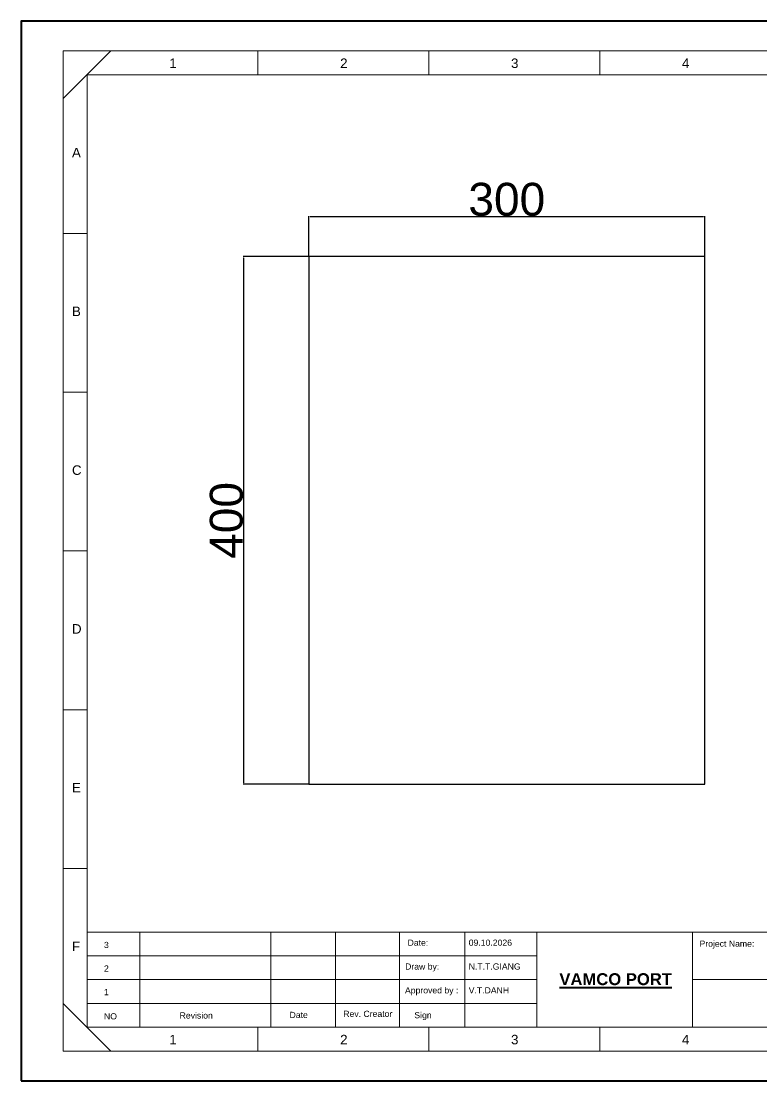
# Model space of a CAD drawing. Header units: millimetres. Extents: x 6750 to 121550, y -28210 to 66060.
# Drawn here: x 15272 to 15834, y 15806 to 16609 of the extents above; entities that cross this region are included whole.
import ezdxf

# ---------------------------------------------------------------- set-up
doc = ezdxf.new("R2010")
doc.units = ezdxf.units.MM
doc.layers.add('DN.1. NET LIEN MANH', color=7, linetype='Continuous', lineweight=40)
doc.styles.get("Standard").update_dxf_attribs({"font": 'arial.ttf'})
doc.styles.add('style1', font='times.ttf', dxfattribs={"height": 50})
doc.dimstyles.new('Dim-1', dxfattribs={"dimtxt": 50, "dimasz": 1, "dimexe": 0.2, "dimexo": 0.625, "dimtad": 1, "dimdec": 0, "dimtxsty": 'style1', "dimcen": 2.5, "dimclrd": 256, "dimazin": 3, "dimtfac": 1, "dimtdec": 0, "dimtix": 1, "dimtmove": 2, "dimatfit": 2, "dimarcsym": 0})

# ---------------------------------------------------------------- blocks, each defined once
blk = doc.blocks.new('asdklnakdad')
for p, q in [((16292.99, 3398.33), (16292.99, 3101.33)), ((16712.99, 3398.33), (16292.99, 3398.33))]:
    blk.add_line(p, q)
at = {"lineweight": 5}
for p, q in [((16318.1, 3389.99), (16304.75, 3376.64)), ((16359.32, 3383.32), (16359.32, 3389.99)), ((16407.21, 3383.32), (16407.21, 3389.99)), ((16455.1, 3383.32), (16455.1, 3389.99)), ((16311.43, 3338.82), (16304.75, 3338.82)), ((16311.43, 3294.32), (16304.75, 3294.32)), ((16311.43, 3249.83), (16304.75, 3249.83)), ((16311.43, 3205.33), (16304.75, 3205.33)), ((16311.43, 3160.83), (16304.75, 3160.83)), ((16311.43, 3143.03), (16694.55, 3143.03)), ((16326.22, 3116.33), (16326.22, 3143.03)), ((16362.92, 3116.33), (16362.92, 3143.03)), ((16381.03, 3116.33), (16381.03, 3143.03)), ((16398.97, 3116.33), (16398.97, 3143.03)), ((16417.32, 3116.33), (16417.32, 3143.03)), ((16437.51, 3116.33), (16437.51, 3143.03)), ((16481.15, 3116.33), (16481.15, 3143.03)), ((16311.43, 3136.36), (16437.51, 3136.36)), ((16311.43, 3129.68), (16437.51, 3129.68)), ((16481.15, 3129.68), (16550.88, 3129.68)), ((16304.75, 3123.01), (16318.1, 3109.66)), ((16311.43, 3123.01), (16437.51, 3123.01)), ((16304.75, 3109.66), (16304.75, 3116.33)), ((16311.43, 3116.33), (16694.55, 3116.33)), ((16359.32, 3116.33), (16359.32, 3109.66)), ((16359.32, 3109.66), (16359.32, 3116.33)), ((16407.21, 3116.33), (16407.21, 3109.66)), ((16407.21, 3109.66), (16407.21, 3116.33)), ((16455.1, 3116.33), (16455.1, 3109.66)), ((16455.1, 3109.66), (16455.1, 3116.33)), ((16292.99, 3101.33), (16712.99, 3101.33))]:
    blk.add_line(p, q, dxfattribs=at)
for points in [[(16304.75, 3109.66), (16304.75, 3389.99), (16701.22, 3389.99), (16701.22, 3109.66), (16304.75, 3109.66)], [(16311.43, 3116.33), (16311.43, 3383.32), (16694.55, 3383.32), (16694.55, 3116.33)], [(16481.15, 3143.03), (16437.51, 3143.03), (16437.51, 3116.33), (16481.15, 3116.33)]]:
    blk.add_lwpolyline(points, close=True, dxfattribs=at)
at = {"layer": 'DN.1. NET LIEN MANH'}
blk.add_lwpolyline([(16292.99, 3101.33), (16712.99, 3101.33), (16712.99, 3398.33), (16292.99, 3398.33)], close=True, dxfattribs=at)
at = {"lineweight": 5, "attachment_point": 1}
for s, insert, char_height, width in [('{\\fArial|b0|i0|c0|p34;1}', (16334.48, 3387.87), 2.6698, 8.4244), ('{\\fArial|b0|i0|c0|p34;2}', (16382.37, 3387.87), 2.6698, 8.4244), ('{\\fArial|b0|i0|c0|p34;3}', (16430.26, 3387.87), 2.6698, 8.4244), ('{\\fArial|b0|i0|c0|p34;4}', (16478.15, 3387.87), 2.6698, 8.4244), ('{\\fArial|b0|i0|c0|p34;A}', (16307.22, 3362.83), 2.6698, 8.4244), ('{\\fArial|b0|i0|c0|p34;B}', (16307.22, 3318.33), 2.6698, 8.4244), ('{\\fArial|b0|i0|c0|p34;C}', (16307.22, 3273.83), 2.6698, 8.4244), ('{\\fArial|b0|i0|c0|p34;D}', (16307.22, 3229.33), 2.6698, 8.4244), ('{\\fArial|b0|i0|c0|p34;E}', (16307.22, 3184.84), 2.6698, 8.4244), ('{\\fArial|b0|i0|c0|p34;F}', (16307.22, 3140.34), 2.6698, 8.4244), ('3', (16316.19, 3140.27), 1.74, 27.6235), ('Date:', (16401.27, 3140.91), 1.735, 9.134), ('09.10.2026', (16418.4, 3140.91), 1.735, 27.6235), ('Project Name:', (16483.08, 3140.64), 1.7354, 28.7909), ('2', (16316.19, 3133.67), 1.74, 27.6235), ('Draw by:', (16400.58, 3134.23), 1.735, 27.6235), ('N.T.T.GIANG', (16418.4, 3134.23), 1.7354, 27.6235), ('Approved by :', (16400.54, 3127.56), 1.7354, 27.6235), ('V.T.DANH', (16418.4, 3127.56), 1.735, 27.6235), ('1', (16316.19, 3127.07), 1.74, 27.6235), ('NO', (16316.19, 3120.27), 1.735, 27.6235), ('Revision', (16337.39, 3120.5), 1.735, 27.6235), ('Date', (16368.19, 3120.66), 1.735, 27.6235), ('{\\fArial|b0|i0|c0|p34;Rev. Creator}', (16383.25, 3120.96), 1.7354, 29.9885), ('Sign', (16403.17, 3120.59), 1.735, 27.6235), ('{\\fArial|b0|i0|c0|p34;1}', (16334.48, 3114.21), 2.6698, 8.4244), ('{\\fArial|b0|i0|c0|p34;2}', (16382.37, 3114.21), 2.6698, 8.4244), ('{\\fArial|b0|i0|c0|p34;3}', (16430.26, 3114.21), 2.6698, 8.4244), ('{\\fArial|b0|i0|c0|p34;4}', (16478.15, 3114.21), 2.6698, 8.4244)]:
    blk.add_mtext(s, dxfattribs=dict(at, insert=insert, char_height=char_height, width=width))
at = {"layer": 'DN.1. NET LIEN MANH', "insert": (16443.8, 3131.48), "char_height": 3.3333, "width": 31.9027, "attachment_point": 1}
blk.add_mtext('{\\fArial|b1|i0|c0|p34;\\LVAMCO PORT}', dxfattribs=at)
blk = doc.blocks.new('*D162')
at = {"color": 0, "lineweight": -2, "transparency": 16777216}
for p, q in [((15490.4, 16430.89), (15490.4, 16461.44)), ((15790.4, 16430.89), (15790.4, 16461.44))]:
    blk.add_line(p, q, dxfattribs=at)
at = {"lineweight": -2, "transparency": 16777216}
blk.add_line((15491.4, 16461.24), (15789.4, 16461.24), dxfattribs=at)
at = {"transparency": 16777216}
for points in [[(15491.4, 16461.4), (15491.4, 16461.07), (15490.4, 16461.24)], [(15789.4, 16461.4), (15789.4, 16461.07), (15790.4, 16461.24)]]:
    blk.add_solid(points, dxfattribs=at)
at = {"layer": 'Defpoints', "color": 0, "transparency": 16777216}
for p in [(15790.4, 16461.24), (15490.4, 16430.82), (15790.4, 16430.82)]:
    blk.add_point(p, dxfattribs=at)
at = {"color": 0, "transparency": 16777216, "insert": (15640.4, 16474.1), "char_height": 25, "attachment_point": 5}
blk.add_mtext('300', dxfattribs=at)
blk = doc.blocks.new('*D163')
at = {"color": 0, "lineweight": -2, "transparency": 16777216}
for p, q in [((15490.34, 16430.82), (15440.63, 16430.82)), ((15490.34, 16030.82), (15440.63, 16030.82))]:
    blk.add_line(p, q, dxfattribs=at)
at = {"lineweight": -2, "transparency": 16777216}
blk.add_line((15440.83, 16429.82), (15440.83, 16031.82), dxfattribs=at)
at = {"transparency": 16777216}
for points in [[(15440.66, 16429.82), (15441, 16429.82), (15440.83, 16430.82)], [(15440.66, 16031.82), (15441, 16031.82), (15440.83, 16030.82)]]:
    blk.add_solid(points, dxfattribs=at)
at = {"layer": 'Defpoints', "color": 0, "transparency": 16777216}
for p in [(15490.4, 16430.82), (15440.83, 16030.82), (15490.4, 16030.82)]:
    blk.add_point(p, dxfattribs=at)
at = {"color": 0, "transparency": 16777216, "insert": (15427.97, 16230.82), "char_height": 25, "attachment_point": 5, "rotation": 90}
blk.add_mtext('400', dxfattribs=at)

msp = doc.modelspace()

# ---------------------------------------------------------------- linework, layer by layer
for p, q in [((15490.405, 16430.824), (15490.405, 16030.824)), ((15790.405, 16430.824), (15490.405, 16430.824)), ((15790.405, 16030.824), (15790.405, 16430.824)), ((15490.405, 16030.824), (15790.405, 16030.824))]:
    msp.add_line(p, q)

# ---------------------------------------------------------------- block references
at = {"layer": 'DN.1. NET LIEN MANH', "xscale": 2.704729434127925, "yscale": 2.704729434127925, "zscale": 2.704729434127925}
msp.add_blockref('asdklnakdad', (-28795.793, 7417.745), dxfattribs=at)

# ---------------------------------------------------------------- dimensions: what is measured, and where the dimension line sits
dim = msp.add_linear_dim(base=(15790.405, 16461.238), p1=(15490.405, 16430.824), p2=(15790.405, 16430.824), dimstyle='Dim-1', override={"dimtxt": 25, "dimexo": 0.0625, "dimgap": 0.09, "dimzin": 0, "dimdsep": 46, "dimtxsty": 'Standard', "dimcen": 0.09, "dimadec": 0, "dimazin": 0, "dimfxl": 1, "dimtzin": 0})
dim.commit()
dim.dimension.update_dxf_attribs({"geometry": '*D162', "text_midpoint": (15640.405, 16474.101)})
dim = msp.add_linear_dim(base=(15440.829, 16030.824), p1=(15490.405, 16430.824), p2=(15490.405, 16030.824), angle=90, dimstyle='Dim-1', override={"dimtxt": 25, "dimexo": 0.0625, "dimgap": 0.09, "dimzin": 0, "dimdsep": 46, "dimtxsty": 'Standard', "dimcen": 0.09, "dimadec": 0, "dimazin": 0, "dimfxl": 1, "dimtzin": 0})
dim.commit()
dim.dimension.update_dxf_attribs({"geometry": '*D163', "text_midpoint": (15427.975, 16230.824)})

doc.saveas('drawing.dxf')
